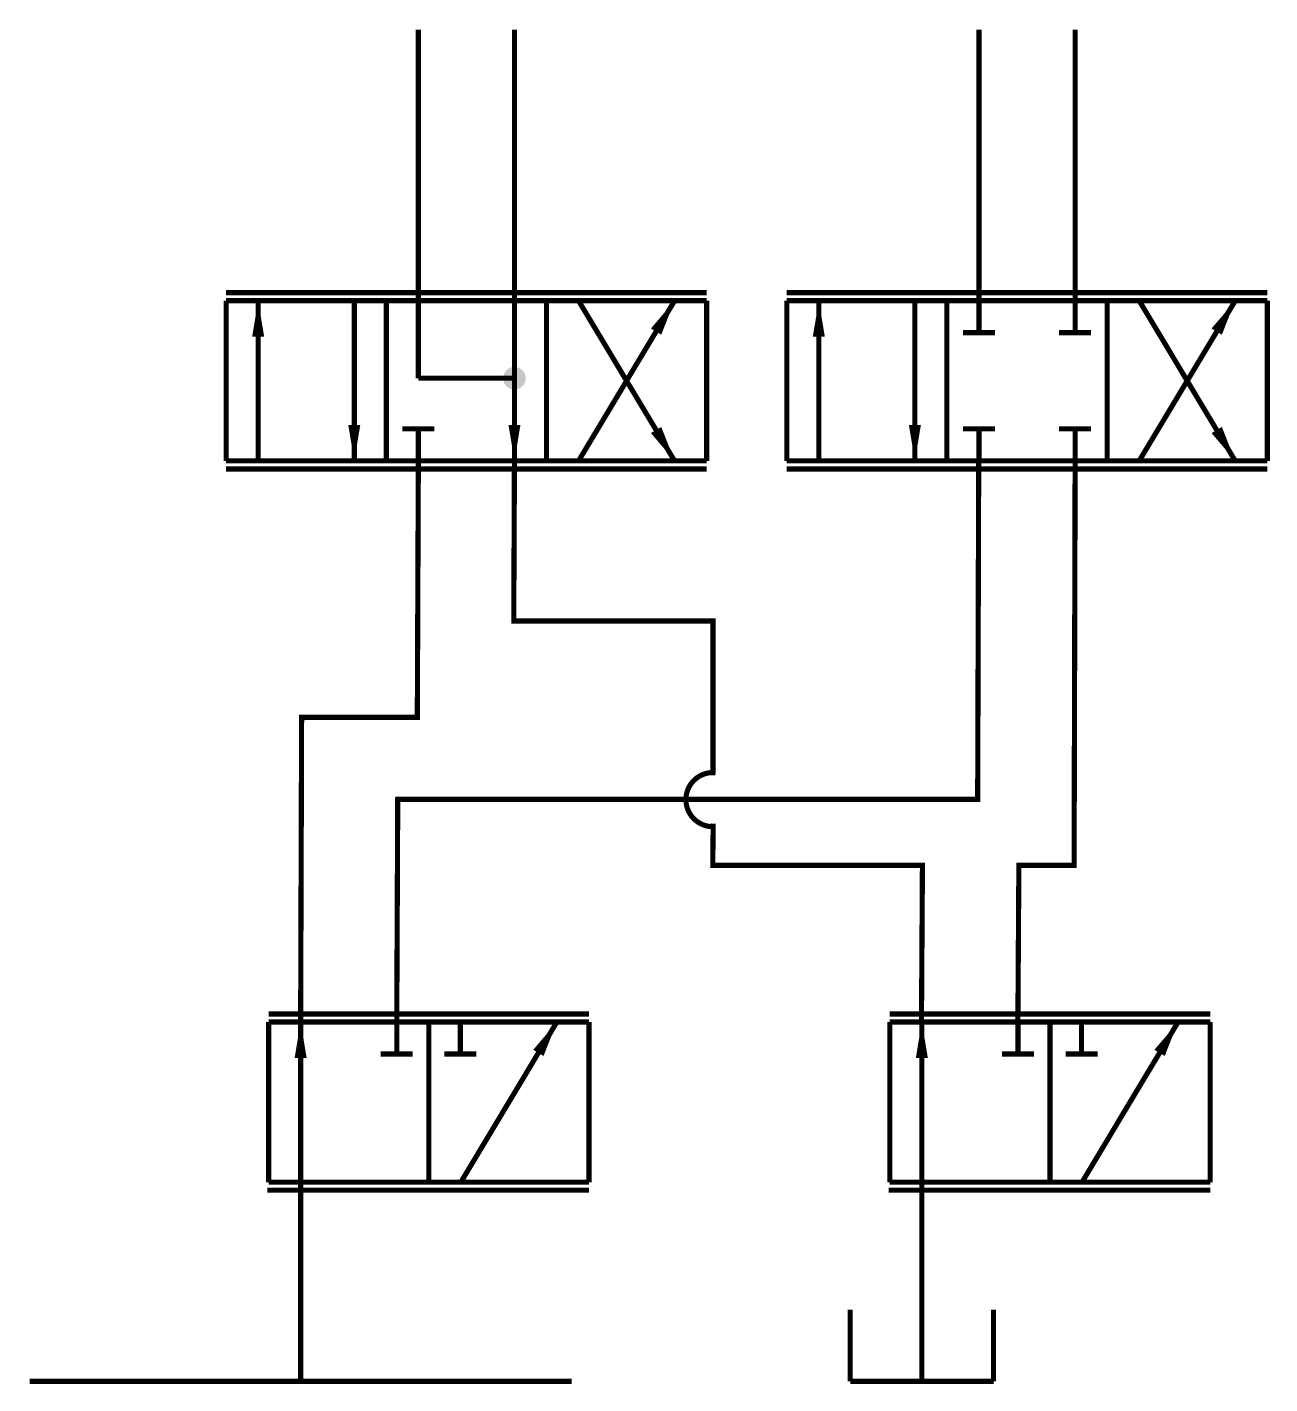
# Model space of a CAD drawing. Header units: millimetres. Extents: x 43 to 67.2, y 14.6 to 41.
import ezdxf
from ezdxf.lldxf.tags import DXFTag

# ---------------------------------------------------------------- set-up
doc = ezdxf.new("R2010")
doc.units = ezdxf.units.MM
doc.header["$LTSCALE"] = 2
tags = doc.linetypes.add('HIDDEN', pattern=[0.375, 0.25, -0.125]).pattern_tags.tags
tags[6:7] = [DXFTag(74, 4), DXFTag(75, 0), DXFTag(340, '0'), DXFTag(46, 1.0), DXFTag(50, 0.0), DXFTag(44, 0.0), DXFTag(45, 0.0)]
tags[4:5] = [DXFTag(74, 4), DXFTag(75, 0), DXFTag(340, '0'), DXFTag(46, 1.0), DXFTag(50, 0.0), DXFTag(44, 0.0), DXFTag(45, 0.0)]

msp = doc.modelspace()

# ---------------------------------------------------------------- hatches: boundary and pattern name
h = msp.add_hatch(color=256)
h.dxf.hatch_style = 1
edge = h.paths.add_edge_path()
edge.add_line((52.703, 34.188), (52.483, 34.188))
edge.add_line((52.483, 34.188), (52.483, 33.967))
edge.add_arc((52.483, 34.188), 0.22, 270, 360)
edge = h.paths.add_edge_path()
edge.add_line((52.483, 34.188), (52.262, 34.188))
edge.add_arc((52.483, 34.187), 0.22, 180, 270)
edge.add_line((52.483, 33.967), (52.483, 34.188))
edge = h.paths.add_edge_path()
edge.add_line((52.262, 34.188), (52.483, 34.188))
edge.add_line((52.483, 34.188), (52.703, 34.188))
edge.add_arc((52.483, 34.188), 0.22, 0, 180)

# ---------------------------------------------------------------- linework, layer by layer
at = {"linetype": 'HIDDEN', "const_width": 0.1}
for points in [[(50.614, 37.088), (50.614, 40.963)], [(52.483, 37.088), (52.483, 40.963)], [(61.515, 37.088), (61.515, 40.963)], [(63.384, 37.088), (63.384, 40.963)], [(46.932, 14.688), (43.057, 14.688)], [(49.719, 14.688), (53.594, 14.688)]]:
    msp.add_lwpolyline(points, dxfattribs=at)
at = {"const_width": 0.1}
for points in [[(50.614, 35.695), (50.614, 37.088)], [(52.483, 35.695), (52.483, 37.088)], [(61.515, 35.695), (61.515, 37.088)], [(63.384, 35.695), (63.384, 37.088)], [(46.876, 35.85), (56.22, 35.85)], [(57.778, 35.85), (67.122, 35.85)], [(49.991, 35.695), (46.876, 35.695)], [(46.876, 35.695), (46.876, 32.58)], [(47.499, 35.695), (47.499, 32.58)], [(49.368, 32.58), (49.368, 35.695)], [(49.991, 32.58), (49.991, 35.695)], [(53.106, 35.695), (49.991, 35.695)], [(49.991, 35.695), (49.991, 32.58)], [(50.614, 35.695), (50.614, 34.188)], [(52.483, 35.695), (52.483, 35.072)], [(53.106, 32.58), (53.106, 35.695)], [(56.22, 35.695), (53.106, 35.695)], [(53.106, 35.695), (53.106, 32.58)], [(53.106, 32.58), (53.106, 35.695)], [(53.729, 35.695), (55.597, 32.58)], [(53.729, 32.58), (55.597, 35.695)], [(56.22, 32.58), (56.22, 35.695)], [(60.892, 35.695), (57.778, 35.695)], [(57.778, 35.695), (57.778, 32.58)], [(58.401, 35.695), (58.401, 32.58)], [(60.269, 32.58), (60.269, 35.695)], [(60.892, 32.58), (60.892, 35.695)], [(64.007, 35.695), (60.892, 35.695)], [(60.892, 35.695), (60.892, 32.58)], [(61.515, 35.695), (61.515, 35.072)], [(63.384, 35.695), (63.384, 35.072)], [(64.007, 32.58), (64.007, 35.695)], [(67.122, 35.695), (64.007, 35.695)], [(64.007, 35.695), (64.007, 32.58)], [(64.007, 32.58), (64.007, 35.695)], [(64.63, 35.695), (66.499, 32.58)], [(64.63, 32.58), (66.499, 35.695)], [(67.122, 32.58), (67.122, 35.695)], [(52.483, 35.072), (52.483, 33.203)], [(61.827, 35.072), (61.204, 35.072)], [(63.696, 35.072), (63.073, 35.072)], [(47.499, 34.449), (47.499, 32.58)], [(58.401, 34.449), (58.401, 32.58)], [(50.614, 34.188), (52.483, 34.188)], [(50.302, 33.203), (50.925, 33.203)], [(50.614, 32.58), (50.614, 33.203)], [(52.483, 32.58), (52.483, 33.203)], [(61.204, 33.203), (61.827, 33.203)], [(61.515, 32.58), (61.515, 33.203)], [(63.073, 33.203), (63.696, 33.203)], [(63.384, 32.58), (63.384, 33.203)], [(46.876, 32.58), (49.991, 32.58)], [(46.876, 32.424), (56.22, 32.424)], [(50.614, 32.58), (50.594, 27.594), (48.344, 27.594), (48.325, 21.673)], [(49.991, 32.58), (53.106, 32.58)], [(61.51, 32.58), (61.49, 26), (50.213, 26), (50.194, 21.673)], [(56.342, 26.469), (56.344, 29.469), (52.469, 29.469), (52.483, 32.651)], [(53.106, 32.58), (56.22, 32.58)], [(57.778, 32.58), (60.892, 32.58)], [(57.778, 32.424), (67.122, 32.424)], [(60.892, 32.58), (64.007, 32.58)], [(63.385, 32.58), (63.365, 24.719), (62.291, 24.719), (62.272, 21.673)], [(64.007, 32.58), (67.122, 32.58)], [(56.347, 25.531), (56.339, 24.719), (60.416, 24.719), (60.397, 21.673)], [(47.702, 21.829), (53.932, 21.829)], [(47.702, 21.673), (47.702, 18.558)], [(50.817, 21.673), (47.702, 21.673)], [(47.702, 18.558), (47.702, 21.673)], [(48.325, 21.673), (48.325, 18.558)], [(50.194, 21.673), (50.194, 21.05)], [(50.817, 18.558), (50.817, 21.673)], [(50.817, 21.673), (50.817, 18.558)], [(53.932, 21.673), (50.817, 21.673)], [(50.817, 18.558), (50.817, 21.673)], [(51.43, 21.673), (51.43, 21.05)], [(51.44, 18.558), (53.309, 21.673)], [(53.932, 18.558), (53.932, 21.673)], [(59.781, 21.829), (66.011, 21.829)], [(59.781, 21.673), (59.781, 18.558)], [(62.896, 21.673), (59.781, 21.673)], [(59.781, 18.558), (59.781, 21.673)], [(60.404, 21.673), (60.404, 18.558)], [(62.273, 21.673), (62.273, 21.05)], [(62.896, 18.558), (62.896, 21.673)], [(62.896, 21.673), (62.896, 18.558)], [(66.011, 21.673), (62.896, 21.673)], [(62.896, 18.558), (62.896, 21.673)], [(63.509, 21.673), (63.509, 21.05)], [(63.519, 18.558), (65.388, 21.673)], [(66.011, 18.558), (66.011, 21.673)], [(49.883, 21.05), (50.505, 21.05)], [(51.119, 21.05), (51.742, 21.05)], [(61.962, 21.05), (62.584, 21.05)], [(63.198, 21.05), (63.821, 21.05)], [(48.325, 18.558), (48.325, 19.181)], [(60.404, 18.558), (60.404, 19.181)], [(47.702, 18.558), (50.817, 18.558)], [(48.325, 18.558), (48.325, 14.688)], [(50.817, 18.558), (53.932, 18.558)], [(59.781, 18.558), (62.896, 18.558)], [(60.404, 18.558), (60.404, 14.688)], [(62.896, 18.558), (66.011, 18.558)], [(47.68, 18.403), (53.932, 18.403)], [(59.759, 18.403), (66.011, 18.403)], [(59.011, 16.081), (59.011, 14.688)], [(61.798, 16.081), (61.798, 14.688)], [(48.325, 14.688), (46.932, 14.688)], [(48.325, 14.688), (49.719, 14.688)], [(60.404, 14.688), (59.011, 14.688)], [(60.404, 14.688), (61.798, 14.688)]]:
    msp.add_lwpolyline(points, dxfattribs=at)
for points in [[(47.499, 35.695, 0, 0.234, 0), (47.499, 34.994, 0.234, 0.234, 0)], [(55.597, 35.695, 0, 0.234, 0), (55.237, 35.094, 0.234, 0.234, 0)], [(58.401, 35.695, 0, 0.234, 0), (58.401, 34.994, 0.234, 0.234, 0)], [(66.499, 35.695, 0, 0.234, 0), (66.138, 35.094, 0.234, 0.234, 0)], [(49.368, 32.58, 0, 0.234, 0), (49.368, 33.281, 0.234, 0.234, 0)], [(52.483, 32.58, 0, 0.234, 0), (52.483, 33.281, 0.234, 0.234, 0)], [(55.597, 32.58, 0, 0.234, 0), (55.237, 33.181, 0.234, 0.234, 0)], [(60.269, 32.58, 0, 0.234, 0), (60.269, 33.281, 0.234, 0.234, 0)], [(66.499, 32.58, 0, 0.234, 0), (66.138, 33.181, 0.234, 0.234, 0)], [(48.325, 21.673, 0, 0.234, 0), (48.325, 20.972, 0.234, 0.234, 0)], [(53.309, 21.673, 0, 0.234, 0), (52.948, 21.072, 0.234, 0.234, 0)], [(60.404, 21.673, 0, 0.234, 0), (60.404, 20.972, 0.234, 0.234, 0)], [(65.388, 21.673, 0, 0.234, 0), (65.027, 21.072, 0.234, 0.234, 0)]]:
    msp.add_lwpolyline(points, format="xyseb")
msp.add_lwpolyline([(56.342, 26.522, 1.002114), (56.347, 25.469)], format="xyb", dxfattribs=at)

doc.saveas('drawing.dxf')
